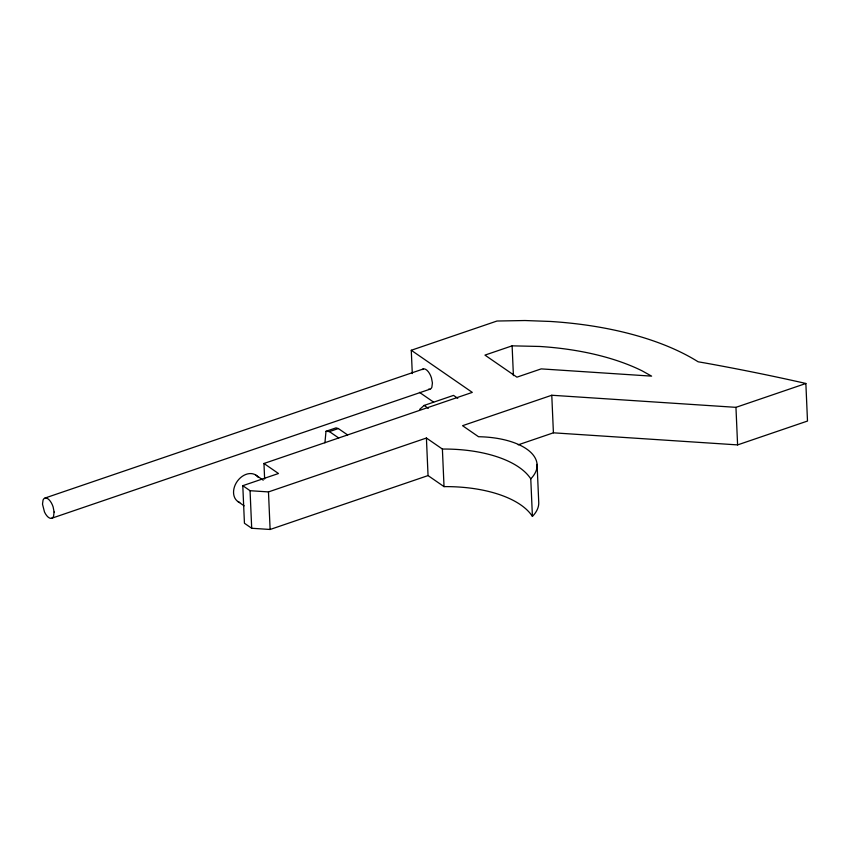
<?xml version="1.0" encoding="UTF-8"?>
<svg xmlns="http://www.w3.org/2000/svg" width="850" height="850" viewBox="0 0 850 850"><rect width="100%" height="100%" fill="white"/><g stroke="black" fill="none" stroke-linecap="round" stroke-linejoin="round"><path stroke-width="1.27" d="M324.923 442.818L325.996 431.301L336.037 427.869L338.353 428.549L347.597 434.934M419.741 409.307L424.108 405.439L453.549 395.388L457.778 398.31M412.293 373.586L411.272 350.274L496.984 321.024L524.981 320.524L550.46 321.459A241.198 113.603 -2.5 0 1 698.137 361.792L705.436 363.056A1425.62 671.489 -2.5 0 1 802.931 382.797L805.864 383.488L807.5 421.047L737.598 444.901L553.414 432.82L518.224 444.826M45.05 498.026L423.364 368.942M512.114 345.844L484.946 355.109L516.917 377.166L541.195 368.889L651.61 376.136L642.218 370.897A187.839 88.474 -2.5 0 0 539.718 346.46L512.114 345.844L513.411 375.636M51.574 518.309L429.888 389.226M325.996 431.301L329.428 431.587L338.353 428.549M264.637 479.028L263.957 463.484L472.303 392.392L411.272 350.274M537.083 464.355L538.719 501.914A65.376 30.791 -2.5 0 1 532.419 516.407A97.559 45.953 -2.5 0 0 444.029 486.625L428.049 475.586L270.119 529.476L251.696 528.264L244.439 523.26L242.792 485.69L278.481 473.514L263.957 463.484M242.792 485.69L250.059 490.705L268.473 491.916L426.413 438.026L442.393 449.055A97.559 45.953 -2.5 0 1 530.772 478.848L532.419 516.407M805.864 383.488L735.951 407.341L551.778 395.25L462.549 425.691L478.529 436.73A65.376 30.791 -2.5 0 1 530.772 478.848M419.454 392.349L433.617 402.124M424.108 405.439L428.326 408.351M329.428 431.587L338.672 437.984M255.956 475.161L263.224 480.176M237.904 501.543L244.131 505.846M735.951 407.341L737.598 444.901M551.778 395.25L553.414 432.82M442.393 449.055L444.029 486.625M426.413 438.026L428.049 475.586M268.473 491.916L270.119 529.476M250.059 490.705L251.696 528.264M428.527 389.194A10.657 4.973 71.2 0 0 431.864 387.249L432.416 382.946L431.449 377.857A10.657 4.973 71.2 0 0 422.227 369.601M239.764 502.509A15.98 11.974 -55.4 0 1 237.437 481.058A15.98 11.974 -55.4 0 1 258.209 477.36M54.102 512.029L53.55 516.332A10.657 4.973 71.2 0 1 44.487 511.976L42.5 504.156L43.074 500.002A10.657 4.973 71.2 0 1 53.136 506.951L54.102 512.029"/></g></svg>
